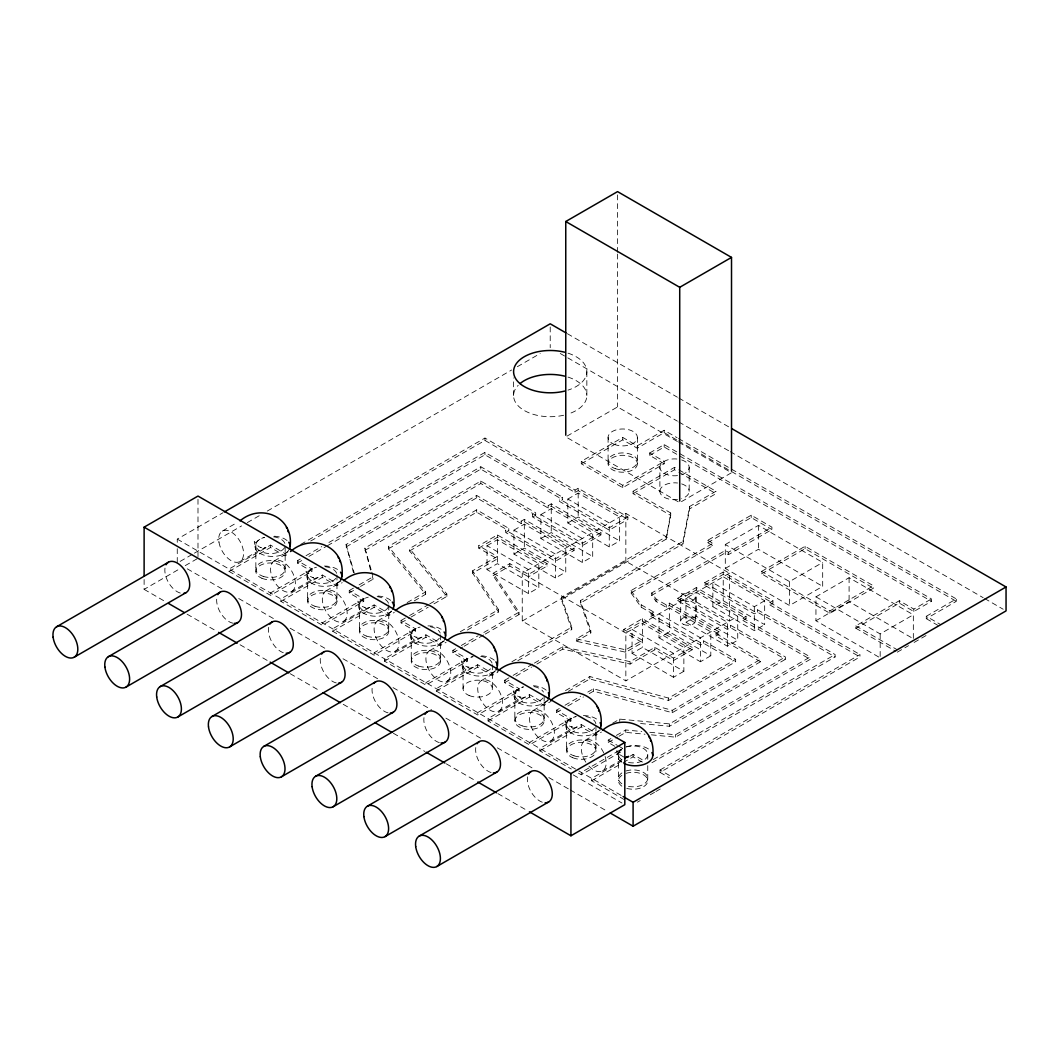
<?xml version="1.0" encoding="UTF-8"?>
<svg xmlns="http://www.w3.org/2000/svg" width="1059" height="1059" viewBox="0 0 1059 1059"><rect width="100%" height="100%" fill="white"/><g stroke="black" fill="none" stroke-linecap="round" stroke-linejoin="round"><path stroke-width="0.75" stroke-dasharray="5 3.75" d="M255.854 545.067L255.854 571.423M307.653 574.971L307.653 601.327M359.451 604.874L359.451 631.23M411.249 634.778L411.249 661.134M463.048 688.654L463.048 664.681M513.589 395.576L513.589 377.957M514.846 694.598L514.846 720.954M566.644 724.502L566.644 750.857M608.091 437.407L608.091 463.763M618.443 754.405L618.443 780.761M677.535 499.557A14.654 8.459 0 0 1 659.889 491.27L659.889 467.31A14.654 8.459 0 0 1 677.535 459.063M680.685 621.064L680.685 597.117M666.137 539.19L670.718 512.993L633.097 491.27L633.097 493.666L670.718 515.389L666.137 539.19L561.402 599.659L571.754 629.562L517.56 660.856M682.936 541.453L689.661 506.467L715.977 491.27L715.977 493.666L689.661 508.849L682.936 543.849L580.478 602.995L590.843 632.898L576.361 641.264L576.361 638.868L590.843 630.502L580.478 600.599L682.936 541.453L682.936 543.849M177.263 542.314L177.263 539.124L222.999 512.728M222.35 531.075L237.428 522.365M180.123 561.402L192.99 553.976M194.419 553.142L241.571 525.926M247.29 522.616L260.143 515.203M267.292 511.073L511.643 370.001M517.348 366.705L540.222 353.494M144.117 579.538L144.117 589.36L179.553 568.908M185.232 565.625L197.993 558.265M239.93 561.522L262.023 548.8L266.074 547.675L260.593 547.503L261.321 547.741L258.687 546.629L254.266 541.321L254.994 546.351M287.863 551.832L285.003 553.473L270.508 545.107L229.062 569.027L229.062 571.423L270.508 595.343L311.942 571.423L311.942 569.027L297.447 560.661L297.447 563.044L311.942 571.423M229.062 571.423L270.508 547.49L285.003 555.869L289.292 553.394M300.716 544.405L484.956 438.042L575.077 490.079L578.188 488.278L627.921 516.991L627.921 519.387L609.269 530.149L559.549 501.437L559.549 499.054L562.647 497.253L562.647 499.649L559.549 501.437M274.135 560.979L287.969 552.997M310.711 541.03L484.956 440.438L575.077 492.475L578.188 490.674L627.921 519.387M297.447 560.661L300.306 559.006M306.025 555.697L321.777 546.603M328.925 542.473L484.956 452.392L562.647 497.253M297.447 563.044L303.165 559.748M308.897 556.438L326.066 546.523M327.496 545.689L484.956 454.788L562.647 499.649M353.454 572.641L346.041 544.564L480.812 466.754L548.152 505.633L551.249 503.832L600.982 532.545L600.982 534.941L582.331 545.703L532.611 516.991L532.611 514.595L535.722 512.808L535.722 515.203L532.611 516.991M346.041 546.947L480.812 469.137L548.152 508.016L551.249 506.228L600.982 534.941M311.942 569.027L270.508 592.947L270.508 595.343M370.544 570.073L364.865 548.046L480.812 481.104L535.722 512.808M291.728 591.425A17.579 10.153 60 0 0 286.155 564.195A17.579 10.153 60 0 0 270.932 572.985A17.579 10.153 60 0 0 291.728 591.425L313.821 578.704L317.872 577.579L312.392 577.42L313.12 577.658L310.499 576.533L306.064 571.238L306.792 576.255M340.852 581.047L336.802 583.377L322.307 575.011L280.86 598.931L280.86 601.327L322.307 625.247L363.74 601.327L363.74 598.931L349.245 590.565L349.245 592.947L363.74 601.327M364.865 550.428L480.812 483.5L535.722 515.203M280.86 601.327L322.307 577.407L336.802 585.773L342.203 582.662M677.389 441.484L617.556 406.934L565.758 436.851L679.719 502.641L731.517 472.738M414.268 600.863L425.665 594.284L388.375 548.827L388.375 546.431L476.669 495.466L521.213 521.174L524.324 519.387L574.044 548.099L574.044 550.481L555.406 561.257L505.673 532.545L505.673 530.149L508.783 528.362L508.783 530.744L505.673 532.545M388.375 548.827L476.669 497.849L521.213 523.57L524.324 521.783L574.044 550.481M325.947 590.882L341.024 582.185M433.965 603.842L446.858 596.402L409.568 550.945L409.568 548.562L476.669 509.816L508.783 528.362M409.568 550.945L476.669 512.212L508.783 530.744M349.245 590.565L353.454 588.129M359.094 584.872L373.152 576.758L371.855 572.217M349.245 592.947L359.094 587.268M360.497 586.461L373.152 579.141L373.152 576.758M664.178 463.763L649.67 455.383L649.67 452.987L664.178 461.367L664.178 463.763L622.732 487.683L581.298 463.763L581.298 461.367L622.732 437.446L637.24 445.813L664.178 430.272L677.072 437.711M581.298 463.763L622.732 439.829L637.24 448.209L664.178 432.654L677.072 440.094M363.74 598.931L322.307 622.864L322.307 625.247M343.526 621.342A17.579 10.153 60 0 0 337.953 594.099A17.579 10.153 60 0 0 322.73 602.889A17.579 10.153 60 0 0 343.526 621.342L365.62 608.607L369.67 607.482L364.19 607.323L364.918 607.562L362.297 606.436L357.863 601.141L358.591 606.158M391.459 611.639L388.613 613.293L374.105 604.914L332.658 628.834L332.658 631.23L374.105 655.164L415.538 631.23L415.538 628.834L401.043 620.468L401.043 622.864L415.538 631.23M467.337 630.039L498.524 612.036L472.632 573.157L497.386 558.861L478.734 548.099L478.734 545.703L497.386 534.941L547.106 563.64L547.106 566.036L528.467 576.798M332.658 631.23L374.105 607.31L388.613 615.676L394.305 612.393M478.734 548.099L497.386 537.323L547.106 566.036M487.021 545.703L497.386 539.719L538.819 563.64L538.819 587.573L528.467 593.556L487.021 569.623L487.021 545.703L528.467 569.623L528.467 593.556M513.959 530.149L524.324 524.165L565.758 548.099L565.758 572.019L555.406 578.002L513.959 554.082L513.959 530.149L555.406 554.082L555.406 578.002M540.897 514.595L551.249 508.624L592.696 532.545L592.696 556.465L582.331 562.448L540.897 538.528L540.897 514.595L582.331 538.528L582.331 562.448M567.836 499.054L578.188 493.07L619.634 516.991L619.634 540.911L609.269 546.894L567.836 522.974L567.836 499.054L609.269 522.974L609.269 546.894M649.67 452.987L664.178 444.621L931.457 598.931L931.457 601.327L913.851 611.493L899.343 603.127L855.831 628.239L855.831 625.856L899.343 600.731L913.851 609.097L931.457 598.931M649.67 455.383L664.178 447.017L931.457 601.327M407.133 602.597L425.665 591.888L388.375 546.431M377.745 620.799L392.823 612.089M472.632 573.157L472.632 570.761L497.386 556.465L478.734 545.703M581.298 461.367L622.732 485.287L664.178 461.367M487.021 569.623L497.386 563.64L538.819 587.573M513.959 554.082L524.324 548.099L565.758 572.019M540.897 538.528L551.249 532.545L592.696 556.465M567.836 522.974L578.188 516.991L619.634 540.911M401.043 620.468L408.192 616.338M409.634 615.504L428.246 604.755M429.676 603.934L446.858 594.006L409.568 548.562M401.043 622.864L409.634 617.9M411.064 617.066L428.246 607.151M633.097 491.27L674.543 467.35L677.389 469.005M485.234 634.063L519.042 614.551L493.137 575.672L493.137 573.276L509.816 563.64L528.467 574.415L547.106 563.64M633.097 493.666L674.543 469.746L677.389 471.387M493.137 575.672L509.816 566.036L642.416 642.601L625.737 652.225L576.361 641.264M415.538 628.834L374.105 652.768L374.105 655.164M522.246 621.064L625.843 561.257L729.439 621.064L729.439 573.21L625.843 513.403L522.246 573.21L522.246 621.064L625.843 680.871L737.726 616.285L737.726 640.205L727.374 646.189L685.928 622.255L685.928 598.335L727.374 622.255L727.374 646.189M395.325 651.245A17.579 10.153 60 0 0 389.752 624.003A17.579 10.153 60 0 0 374.529 632.792A17.579 10.153 60 0 0 395.325 651.245L417.418 638.524L421.469 637.399L415.988 637.227L416.716 637.465L414.095 636.34L409.661 631.045L410.389 636.075M574.044 548.099L555.406 558.861L505.673 530.149M600.982 532.545L582.331 543.307L532.611 514.595M627.921 516.991L609.269 527.753L559.549 499.054M444.661 640.735L440.412 643.197L425.903 634.818L384.457 658.751L384.457 661.134L425.903 685.067L467.337 661.134L467.337 658.751L452.842 650.372L452.842 652.768L467.337 661.134M384.457 661.134L425.903 637.214L440.412 645.593L446.077 642.31M460.255 631.733L498.524 609.64L472.632 570.761M429.544 650.703L444.621 641.992M452.842 650.372L455.648 648.743M461.287 645.487L478.191 635.731M483.831 632.488L519.042 612.155L493.137 573.276M452.842 652.768L462.69 647.075M464.107 646.255L483.831 634.87M561.402 599.659L561.402 597.263L666.137 536.794M467.337 658.751L425.903 682.671L425.903 685.067M447.123 681.149A17.579 10.153 60 0 0 441.55 653.919A17.579 10.153 60 0 0 426.327 662.709A17.579 10.153 60 0 0 447.123 681.149L469.216 668.428L473.267 667.302L467.787 667.13L468.515 667.369L465.894 666.257L461.459 660.948L462.187 665.979M495.016 671.472L492.21 673.1L477.702 664.721L436.268 688.654L436.268 691.05L477.702 714.971L519.135 691.05L519.135 688.654L504.64 680.275L504.64 682.671L519.135 691.05M436.268 691.05L477.702 667.117L492.21 675.496L497.836 672.24M707.69 540.315L712.866 543.307L712.866 545.703L707.69 542.711L707.69 540.315L751.202 515.203L771.918 527.157L771.918 529.553L728.407 554.678L725.296 552.877L651.748 595.343L656.09 601.446L666.243 607.31L669.354 605.51L719.087 634.222L719.087 631.826L669.354 603.127L666.243 604.914L656.09 599.05L651.748 592.947L725.296 550.481L728.407 552.282L771.918 527.157M707.69 542.711L751.202 517.586L771.918 529.553M631.032 590.565L641.185 604.795L653.813 612.089L653.813 614.485L641.185 607.191L631.032 592.947L631.032 590.565L712.866 543.307M511.921 661.716L571.754 627.166L561.402 597.263M631.032 592.947L712.866 545.703M481.342 680.606L496.419 671.896M725.296 544.511L758.456 525.37L822.684 562.448L822.684 586.368L789.524 605.51L725.296 568.431L725.296 544.511L789.524 581.59L822.684 562.448M504.64 680.275L511.722 676.185M513.138 675.364L532.981 663.914M534.411 663.093L562.753 646.718L630.092 661.676L654.859 647.38L673.498 658.142L692.149 647.38L692.149 649.776L673.498 660.538L654.859 649.776L630.092 664.072L562.753 649.114L532.981 666.296M504.64 682.671L510.306 679.401M515.971 676.119L531.565 667.117M725.296 568.431L758.456 549.29L822.684 586.368M519.135 688.654L477.702 712.575L477.702 714.971M692.149 649.776L642.416 621.064L623.777 631.826L623.777 629.443L642.416 618.668L692.149 647.38M650.716 613.889L700.436 642.601L703.547 640.801L735.661 659.347L735.661 661.743L703.547 643.197L700.436 644.984L650.716 616.285L650.716 613.889L653.813 612.089M677.641 598.335L727.374 627.047L730.485 625.247L785.381 656.951L785.381 659.347L730.485 627.643L727.374 629.443L677.641 600.731L677.641 598.335L696.293 587.573L746.026 616.285L746.026 618.668L742.915 620.468L742.915 618.072L746.026 616.285M704.579 582.781L754.312 611.493L757.41 609.706L835.114 654.555L835.114 656.951L757.41 612.089L754.312 613.889L704.579 585.177L704.579 582.781L723.231 572.019L772.951 600.731L772.951 603.127L769.853 604.914L769.853 602.518L772.951 600.731M650.716 616.285L653.813 614.485M677.641 600.731L696.293 589.969L746.026 618.668M704.579 585.177L723.231 574.415L772.951 603.127M729.439 573.21L625.843 633.03L625.843 680.871M498.921 711.052A17.579 10.153 60 0 0 493.348 683.823A17.579 10.153 60 0 0 478.125 692.612A17.579 10.153 60 0 0 498.921 711.052L521.015 698.331L525.065 697.206L519.585 697.034L520.313 697.272L517.692 696.16L513.258 690.852L513.986 695.882M548.297 700.529L544.008 703.004L529.5 694.638L488.067 718.558L488.067 720.954L529.5 744.874L570.933 720.954L570.933 718.558L556.438 710.179L556.438 712.575L570.933 720.954M488.067 720.954L529.5 697.021L544.008 705.4L551.157 701.27M576.361 638.868L625.737 649.829L642.416 640.205L623.777 629.443M761.553 571.423L805.065 546.298L873.45 585.773L873.45 588.169L829.938 613.293L761.553 573.819L761.553 571.423L829.938 610.897L873.45 585.773M761.553 573.819L805.065 548.694L873.45 588.169M565.48 690.6L589.823 676.555L668.56 698.08L735.661 659.347M533.14 710.51L548.218 701.799M683.862 671.3L673.498 677.283L673.498 653.363L632.064 629.443L632.064 653.363L642.416 647.38L683.862 671.3L683.862 647.38L642.416 623.46L642.416 647.38M710.801 655.759L700.436 661.743L700.436 637.809L659.002 613.889L659.002 637.809L669.354 631.826L710.801 655.759L710.801 631.826L669.354 607.906L669.354 631.826M685.928 622.255L696.293 616.285L737.726 640.205M764.664 600.731L754.312 606.714L712.866 582.781L712.866 606.714L723.231 600.731L764.664 624.651L764.664 600.731L723.231 576.798L723.231 600.731M568.339 691.342L589.823 678.951L668.56 700.476L735.661 661.743M556.438 710.179L559.284 708.537M564.99 705.241L580.663 696.2M587.798 692.083L593.49 688.787L672.227 710.324L760.521 659.347L760.521 661.743L672.227 712.707L593.49 691.183L589.214 693.645M556.438 712.575L562.13 709.278M567.836 705.996L583.522 696.941M760.521 661.743L715.977 636.022L715.977 633.626L719.087 631.826M570.933 718.558L529.5 742.478L529.5 744.874M715.977 636.022L719.087 634.222M550.72 740.956A17.579 10.153 60 0 0 545.147 713.726A17.579 10.153 60 0 0 529.924 722.516A17.579 10.153 60 0 0 550.72 740.956L572.813 728.235L576.864 727.109L571.383 726.937L572.112 727.176L569.49 726.064L565.056 720.769L565.784 725.786M600.029 730.472L595.807 732.907L581.298 724.541L539.865 748.461L539.865 750.857L571.291 769.006M539.865 750.857L581.298 726.937L595.807 735.303L601.433 732.06M712.866 606.714L754.312 630.635L764.664 624.651M878.745 657.03L815.946 620.759L815.946 596.839L849.093 577.698L913.335 614.789L913.335 638.709M612.684 723.165L619.727 719.101L669.447 723.893L785.381 656.951M584.939 740.413L600.016 731.703M614.829 746.291L608.237 742.478L608.237 740.095L610.924 738.533M616.325 735.423L625.75 729.969L641.794 731.517M815.946 620.759L849.093 601.631L911.905 637.889M608.237 742.478L617.675 737.038M619.012 736.257L625.75 732.365L645.01 734.218M578.439 773.136L581.298 774.778L622.732 750.857L620.097 749.335M640.576 723.509L669.447 726.275L785.381 659.347M602.518 770.859L621.832 759.74M621.673 761.05L591.663 778.365L591.663 780.761L624.519 799.73M630.237 756.1L633.097 754.445L644.971 761.302M591.663 780.761L621.673 763.433M623.089 762.612L633.097 756.841L642.323 762.162M649.816 732.285L675.483 734.761L810.254 656.951L810.254 659.347L675.483 737.157L651.417 734.84M653.324 759.515L835.114 654.555M651.894 762.732L835.114 656.951M815.946 596.839L880.175 633.931L913.335 614.789M660.035 769.999L859.974 654.555L859.974 656.951L660.035 772.382L660.035 769.999L671.896 776.843M926.281 616.285L956.317 598.931L956.317 601.327L926.281 618.668L926.281 616.285L940.789 624.651M637.386 802.206L640.245 800.564M650.239 794.793L654.528 792.317M655.958 791.483L660.247 789.008M897.277 652.172L908.503 645.686M914.116 642.442L926.744 635.148M623.91 757.092L618.986 754.22L616.854 750.672L617.582 755.689M567.372 333.704L677.389 397.218M678.819 398.052L728.83 426.923M560.224 353.494L677.389 421.151M678.819 421.972L728.83 450.843M730.26 451.677L983.189 597.7M984.618 598.52L1003.191 609.243M678.501 438.532L956.317 598.931M678.501 440.928L956.317 601.327M678.806 442.305L730.088 471.904M678.819 469.825L715.977 491.27M678.819 472.221L715.977 493.666M926.281 618.668L939.465 626.279M855.831 625.856L897.277 649.776M855.831 628.239L895.848 651.338M769.853 602.518L859.974 654.555M769.853 604.914L859.974 656.951M742.915 618.072L810.254 656.951M737.726 616.285L696.293 592.352L696.293 616.285M742.915 620.468L810.254 659.347M715.977 633.626L760.521 659.347M659.002 637.809L700.436 661.743M632.064 653.363L673.498 677.283M608.237 740.095L617.463 745.417M618.787 746.185L622.732 748.461L581.298 772.382L581.298 774.778M660.035 772.382L669.262 777.716M177.263 539.124L621.673 795.693M573.25 774.923L621.951 803.026M187.271 568.829L222.999 589.453M238.712 598.52L274.44 619.144M290.153 628.225L325.881 648.849M343.023 658.751L378.751 679.375M393.035 687.622L431.622 709.901M445.905 718.148L481.633 738.772M497.346 747.839L534.504 769.297M548.787 777.544L568.802 789.101M570.219 789.921L607.376 811.366M144.117 589.36L165.601 601.764M187.086 614.167L217.161 631.535M240.075 644.772L268.721 661.306M290.206 673.709L320.295 691.077M343.209 704.301L373.284 721.669M393.339 733.252L424.844 751.44M446.329 763.843L476.404 781.211M497.889 793.615L527.964 810.982M364.865 548.046L371.418 570.708M372.291 576.122L373.152 579.141M346.041 544.564L354.328 573.263M913.851 609.097L913.851 611.493M899.343 600.731L899.343 603.127M880.175 633.931L880.175 657.851M849.093 577.698L849.093 601.631M829.938 610.897L829.938 613.293M805.065 546.298L805.065 548.694M789.524 581.59L789.524 605.51M758.456 525.37L758.456 549.29M757.41 609.706L757.41 612.089M754.312 606.714L754.312 630.635M751.202 515.203L751.202 517.586M730.485 625.247L730.485 627.643M728.407 552.282L728.407 554.678M723.231 572.019L723.231 574.415M703.547 640.801L703.547 643.197M696.293 587.573L696.293 589.969M695.326 597.157L695.326 621.064M689.661 506.467L689.661 508.849M689.184 467.39L689.184 491.27A14.654 8.459 0 0 1 681.652 498.67M675.483 734.761L675.483 737.157M674.543 467.35L674.543 469.746M672.227 710.324L672.227 712.707M670.718 512.993L670.718 515.389M669.354 603.127L669.354 605.51M669.447 723.893L669.447 726.275M668.56 698.08L668.56 700.476M666.243 604.914L666.243 607.31M664.178 430.272L664.178 432.654M664.178 444.621L664.178 447.017M656.09 599.05L656.09 601.446M654.859 647.38L654.859 649.776M651.748 592.947L651.748 595.343M647.751 754.485L647.751 759.263M647.751 765.631L647.751 780.761A14.654 8.459 0 0 1 625.988 788.161M642.416 618.668L642.416 621.064M641.185 604.795L641.185 607.191M637.386 437.486L637.386 463.763A14.654 8.459 0 0 1 615.411 471.083A14.654 8.459 0 0 1 615.411 456.429A14.654 8.459 0 0 1 637.386 463.763M637.24 445.813L637.24 448.209M633.097 754.445L633.097 756.841M630.092 661.676L630.092 664.072M625.843 513.403L625.843 561.257M625.737 649.829L625.737 652.225M625.75 729.969L625.75 732.365M622.732 437.446L622.732 439.829M622.732 485.287L622.732 487.683M619.727 719.101L619.727 721.497M617.556 194.896L617.556 252.426M617.556 254.081L617.556 406.934M595.952 726.17L595.952 750.857M595.807 732.907L595.807 735.303M593.49 688.787L593.49 691.183M590.843 630.502L590.843 632.898M589.823 676.555L589.823 678.951M586.845 371.749L586.845 395.576A36.628 21.14 0 0 1 567.995 414.069M581.298 724.541L581.298 726.937M580.478 600.599L580.478 602.995M578.188 488.278L578.188 490.674M578.188 493.07L578.188 516.991M575.077 490.079L575.077 492.475M571.754 627.166L571.754 629.562M562.753 646.718L562.753 649.114M551.249 503.832L551.249 506.228M551.249 508.624L551.249 532.545M550.217 326.993L550.217 347.723M548.152 505.633L548.152 508.016M544.154 696.266L544.154 720.954A14.654 8.459 0 0 1 522.18 728.274A14.654 8.459 0 0 1 522.18 713.62A14.654 8.459 0 0 1 544.154 720.954M529.5 694.638L529.5 697.021M524.324 519.387L524.324 521.783M524.324 524.165L524.324 548.099M521.213 521.174L521.213 523.57M519.042 612.155L519.042 614.551M509.816 563.64L509.816 566.036M498.524 609.64L498.524 612.036M497.386 534.941L497.386 537.323M497.386 539.719L497.386 563.64M492.356 664.774L492.356 688.654M484.956 438.042L484.956 440.438M484.956 452.392L484.956 454.788M480.812 466.754L480.812 469.137M480.812 481.104L480.812 483.5M477.702 664.721L477.702 667.117M476.669 495.466L476.669 497.849M476.669 509.816L476.669 512.212M446.858 594.006L446.858 596.402M440.557 634.857L440.557 661.134A14.654 8.459 0 0 1 418.583 668.467A14.654 8.459 0 0 1 418.583 653.813A14.654 8.459 0 0 1 440.557 661.134M440.412 643.197L440.412 645.593M425.903 634.818L425.903 637.214M425.665 591.888L425.665 594.284M388.759 604.954L388.759 631.23A14.654 8.459 0 0 1 366.771 638.564A14.654 8.459 0 0 1 366.771 623.91A14.654 8.459 0 0 1 388.759 631.23M388.613 613.293L388.613 615.676M374.105 604.914L374.105 607.31M336.961 575.05L336.961 601.327A14.654 8.459 0 0 1 314.973 608.647A14.654 8.459 0 0 1 314.973 594.006A14.654 8.459 0 0 1 336.961 601.327M336.802 583.377L336.802 585.773M322.307 575.011L322.307 577.407M285.162 546.735L285.162 571.423M270.508 545.107L270.508 547.49M197.993 499.332L197.993 556.624M177.263 548.694L177.263 563.044M625.988 770.978A14.654 8.459 0 0 1 647.751 778.365A14.654 8.459 0 0 1 625.988 785.765M621.845 783.792A14.654 8.459 0 0 1 621.845 772.951M625.988 773.361A14.654 8.459 0 0 1 647.751 780.761M621.845 786.175A14.654 8.459 0 0 1 621.845 775.347M567.995 353.163A36.628 21.14 0 0 1 586.845 371.656A36.628 21.14 0 0 1 567.995 390.136M567.995 377.083A36.628 21.14 0 0 1 586.845 395.576M563.64 415.247A36.628 21.14 0 0 1 522.669 409.515A36.628 21.14 0 0 1 518.195 385.317M681.652 459.95A14.654 8.459 0 0 1 689.184 467.35A14.654 8.459 0 0 1 681.652 474.75M677.535 475.623A14.654 8.459 0 0 1 659.889 467.35M681.652 483.884A14.654 8.459 0 0 1 689.184 491.27M659.889 491.27A14.654 8.459 0 0 1 677.535 482.997M284.461 547.675A14.654 8.459 0 0 1 260.673 551.382A14.654 8.459 0 0 1 264.684 537.337M273.513 536.82A14.654 8.459 0 0 1 285.083 544.233M288.71 550.336A17.579 10.153 0 0 1 260.766 553.817A17.579 10.153 0 0 1 264.048 537.429M274.387 536.198A17.579 10.153 0 0 1 287.068 540.553M625.988 747.045A14.654 8.459 0 0 1 647.751 754.445A14.654 8.459 0 0 1 625.988 761.845M621.845 759.859A14.654 8.459 0 0 1 621.845 749.031M388.057 607.482A14.654 8.459 0 0 1 364.27 611.189A14.654 8.459 0 0 1 368.28 597.157M377.11 596.641A14.654 8.459 0 0 1 388.679 604.04M391.552 611.043A17.579 10.153 0 0 1 363.74 613.293A17.579 10.153 0 0 1 367.645 597.236M377.997 596.018A17.579 10.153 0 0 1 390.665 600.36M335.756 578.373A14.654 8.459 0 0 1 311.942 580.994A14.654 8.459 0 0 1 316.482 567.24M325.312 566.724A14.654 8.459 0 0 1 336.881 574.137M339.754 581.126A17.579 10.153 0 0 1 311.942 583.377A17.579 10.153 0 0 1 315.847 567.333M324.372 566.049A17.579 10.153 0 0 1 338.867 570.457M439.353 638.18A14.654 8.459 0 0 1 415.538 640.801A14.654 8.459 0 0 1 420.079 627.06M430.351 626.756A14.654 8.459 0 0 1 440.24 633.083M443.35 640.947A17.579 10.153 0 0 1 415.538 643.197A17.579 10.153 0 0 1 419.443 627.14M427.968 625.869A17.579 10.153 0 0 1 442.463 630.264M490.516 668.825A14.654 8.459 0 0 1 466.37 670.082A14.654 8.459 0 0 1 473.254 656.673M480.707 656.448A14.654 8.459 0 0 1 492.038 662.987M495.149 670.85A17.579 10.153 0 0 1 466.741 672.743A17.579 10.153 0 0 1 472.791 656.606M481.593 655.825A17.579 10.153 0 0 1 494.262 660.167M542.949 697.987A14.654 8.459 0 0 1 519.135 700.608A14.654 8.459 0 0 1 523.676 686.867M533.948 686.576A14.654 8.459 0 0 1 543.466 692.07M547.702 699.867A17.579 10.153 0 0 1 519.77 703.348A17.579 10.153 0 0 1 523.04 686.96M533.392 685.729A17.579 10.153 0 0 1 546.947 690.905M594.748 727.904A14.654 8.459 0 0 1 570.933 730.525A14.654 8.459 0 0 1 575.474 716.771M585.746 716.48A14.654 8.459 0 0 1 595.873 723.668M598.745 730.657A17.579 10.153 0 0 1 570.338 732.55A17.579 10.153 0 0 1 576.387 716.413M583.377 715.58A17.579 10.153 0 0 1 598.745 720.808M621.673 762.149A17.579 10.153 0 0 1 621.673 749.137M626.637 746.767A17.579 10.153 0 0 1 649.657 749.891M542.301 802.219A17.579 10.153 60 0 1 527.964 775.704M585.852 762.202A17.579 10.153 60 0 1 588.222 739.592A17.579 10.153 60 0 1 606.158 762.334A17.579 10.153 60 0 1 588.976 766.16M491.098 772.514A17.579 10.153 60 0 1 476.007 746.37M439.286 742.597A17.579 10.153 60 0 1 427.254 731.637A17.579 10.153 60 0 1 424.368 715.884M388.084 712.853A17.579 10.153 60 0 1 372.278 687.172M336.285 682.936A17.579 10.153 60 0 1 324.094 672.558A17.579 10.153 60 0 1 320.612 656.659M283.296 652.701A17.579 10.153 60 0 1 268.973 626.173M233.258 623.248A17.579 10.153 60 0 1 220.709 613.121A17.579 10.153 60 0 1 217.016 596.839M180.295 593.066A17.579 10.153 60 0 1 168.262 582.106A17.579 10.153 60 0 1 165.376 566.366M314.973 606.264A14.654 8.459 0 0 0 336.961 598.931A14.654 8.459 0 0 0 314.973 591.61A14.654 8.459 0 0 0 314.973 606.264M683.704 600.559A7.32 4.223 0 0 0 695.286 597.58A7.32 4.223 0 0 0 685.014 593.278A7.32 4.223 0 0 0 683.704 600.559M683.704 624.492A7.32 4.223 0 0 0 695.286 621.501A7.32 4.223 0 0 0 685.014 617.198A7.32 4.223 0 0 0 683.704 624.492M522.18 725.878A14.654 8.459 0 0 0 544.154 718.558A14.654 8.459 0 0 0 522.18 711.238A14.654 8.459 0 0 0 522.18 725.878M418.583 666.071A14.654 8.459 0 0 0 440.557 658.751A14.654 8.459 0 0 0 418.583 651.417A14.654 8.459 0 0 0 418.583 666.071M263.175 576.348A14.654 8.459 0 0 0 285.162 569.027A14.654 8.459 0 0 0 263.175 561.707A14.654 8.459 0 0 0 263.175 576.348M261.904 578.267A14.654 8.459 0 0 0 285.083 572.297A14.654 8.459 0 0 0 264.525 563.692A14.654 8.459 0 0 0 261.904 578.267M573.978 755.795A14.654 8.459 0 0 0 595.952 748.461A14.654 8.459 0 0 0 573.978 741.141A14.654 8.459 0 0 0 573.978 755.795M572.707 757.701A14.654 8.459 0 0 0 595.873 751.731A14.654 8.459 0 0 0 575.328 743.127A14.654 8.459 0 0 0 572.707 757.701M615.411 468.687A14.654 8.459 0 0 0 637.386 461.367A14.654 8.459 0 0 0 615.411 454.046A14.654 8.459 0 0 0 615.411 468.687M366.771 636.168A14.654 8.459 0 0 0 388.759 628.834A14.654 8.459 0 0 0 366.771 621.514A14.654 8.459 0 0 0 366.771 636.168M614.141 444.29A14.654 8.459 0 0 0 637.306 438.32A14.654 8.459 0 0 0 616.762 429.716A14.654 8.459 0 0 0 614.141 444.29M469.111 695.498A14.654 8.459 0 0 0 492.276 689.528A14.654 8.459 0 0 0 471.732 680.924A14.654 8.459 0 0 0 469.111 695.498M218.988 542.301A17.579 10.153 60 0 0 239.48 561.76A17.579 10.153 60 0 0 234.952 534.835A17.579 10.153 60 0 0 218.988 542.301"/><path stroke-width="1.5" d="M565.758 435.196L565.758 221.516L617.556 191.613L731.517 257.403L731.517 471.083M144.117 576.268L144.117 527.157L197.993 496.062L624.81 742.478L624.81 804.681L570.933 835.789L529.407 811.803M224.429 511.894L550.217 323.802L565.943 332.87M56.551 626.796L168.474 562.183M565.758 221.516L679.719 287.307L731.517 257.403M74.223 657.202L186.053 592.63M108.349 656.699L220.272 592.087M126.021 687.106L237.851 622.533M160.147 686.616L272.07 621.99M177.819 717.009L289.663 652.437M211.946 716.519L323.869 651.894M229.618 746.913L341.461 682.34M263.744 746.423L375.667 681.797M281.416 776.816L393.26 712.244M315.542 776.326L427.465 711.701M333.214 806.733L445.058 742.16M367.341 806.23L479.264 741.604M385.013 836.636L496.856 772.064M419.139 836.133L531.075 771.521M144.117 527.157L570.933 773.586L624.81 742.478M436.811 866.54L548.655 801.967M623.089 796.514L633.097 802.298L1006.05 586.977L1006.05 610.897L633.097 826.219L610.236 813.021M239.983 520.909C261.136 502.721 293.806 517.202 290.153 546.245M290.51 551.54C311.664 532.69 345.644 546.113 341.951 576.149M343.579 580.716C364.733 562.541 397.403 577.009 393.763 606.066M395.378 610.633C416.531 592.444 449.201 606.913 445.561 635.969M447.176 640.536C468.33 622.348 501 636.816 497.359 665.873M497.704 671.168C518.857 652.318 552.838 665.727 549.158 695.776M550.773 700.343C571.926 682.155 604.596 696.637 600.956 725.68M602.571 730.247C623.725 712.058 656.395 726.54 652.754 755.583M624.611 758.138L628.702 756.43L625.988 757.278M731.69 428.577L1006.05 586.977M168.46 603.418L184.226 612.512M218.591 632.369L237.216 643.117M270.164 662.14L288.776 672.889M323.154 692.732L340.336 702.646M374.714 722.503L391.896 732.418M426.274 752.274L444.899 763.023M477.834 782.032L496.459 792.794M650.372 740.042L650.822 741.207M648.955 736.495L649.432 737.726M597.157 706.591L597.633 707.822M598.573 710.139L599.023 711.291M546.775 680.235L547.225 681.387M545.359 676.688L545.835 677.906M493.56 646.784L494.037 648.002M494.977 650.332L495.427 651.484M443.178 620.428L443.628 621.58M441.762 616.867L442.238 618.099M389.964 586.964L390.44 588.195M391.38 590.525L391.83 591.677M338.152 557.06L338.642 558.292M339.582 560.608L340.032 561.773M286.354 527.157L286.843 528.375M287.783 530.705L288.233 531.856M679.719 287.307L679.719 501M633.097 802.298L633.097 826.219M570.933 773.586L570.933 835.789M564.765 391.062A36.628 21.14 0 0 1 513.589 371.656A36.628 21.14 0 0 1 564.765 352.237M520.035 383.596A36.628 21.14 0 0 1 564.765 376.17M288.71 542.274A17.579 10.153 0 0 1 289.332 549.383M651.92 752.565A17.579 10.153 0 0 1 644.971 764.069A17.579 10.153 0 0 1 623.91 763.433M528.626 774.116A17.579 10.153 60 0 1 548.655 781.661A17.579 10.153 60 0 1 545.173 802.788M600.122 722.662A17.579 10.153 0 0 1 600.122 728.817M477.093 743.749A17.579 10.153 60 0 1 497.068 752.128A17.579 10.153 60 0 1 493.375 772.885M548.324 692.745A17.579 10.153 0 0 1 548.324 698.914M425.016 714.309A17.579 10.153 60 0 1 445.27 722.225A17.579 10.153 60 0 1 441.021 742.941M495.903 661.888A17.579 10.153 0 0 1 495.903 669.95M373.801 683.492A17.579 10.153 60 0 1 393.471 692.321A17.579 10.153 60 0 1 390.321 713.064M444.105 631.985A17.579 10.153 0 0 1 444.727 639.093M321.698 654.025A17.579 10.153 60 0 1 341.448 662.047A17.579 10.153 60 0 1 338.523 683.161M392.307 602.081A17.579 10.153 0 0 1 392.929 609.19M269.899 624.122A17.579 10.153 60 0 1 289.862 632.514A17.579 10.153 60 0 1 286.182 653.257M340.508 572.178A17.579 10.153 0 0 1 340.508 580.239M217.823 594.681A17.579 10.153 60 0 1 237.851 602.227A17.579 10.153 60 0 1 234.383 623.354M166.025 564.778A17.579 10.153 60 0 1 185.616 571.582A17.579 10.153 60 0 1 183.644 593.411M53.109 637.174A17.579 10.153 60 0 0 73.217 657.665A17.579 10.153 60 0 0 69.828 631.151A17.579 10.153 60 0 0 53.109 637.174M415.697 846.512A17.579 10.153 60 0 0 435.805 867.003A17.579 10.153 60 0 0 432.416 840.489A17.579 10.153 60 0 0 415.697 846.512M363.899 816.608A17.579 10.153 60 0 0 384.007 837.1A17.579 10.153 60 0 0 380.618 810.585A17.579 10.153 60 0 0 363.899 816.608M312.101 786.705A17.579 10.153 60 0 0 332.208 807.196A17.579 10.153 60 0 0 328.82 780.682A17.579 10.153 60 0 0 312.101 786.705M260.302 756.801A17.579 10.153 60 0 0 280.41 777.293A17.579 10.153 60 0 0 277.021 750.778A17.579 10.153 60 0 0 260.302 756.801M208.504 726.898A17.579 10.153 60 0 0 228.612 747.389A17.579 10.153 60 0 0 225.223 720.875A17.579 10.153 60 0 0 208.504 726.898M156.706 696.981A17.579 10.153 60 0 0 176.813 717.472A17.579 10.153 60 0 0 173.424 690.971A17.579 10.153 60 0 0 156.706 696.981M104.907 667.077A17.579 10.153 60 0 0 125.015 687.569A17.579 10.153 60 0 0 121.626 661.054A17.579 10.153 60 0 0 104.907 667.077"/></g></svg>
